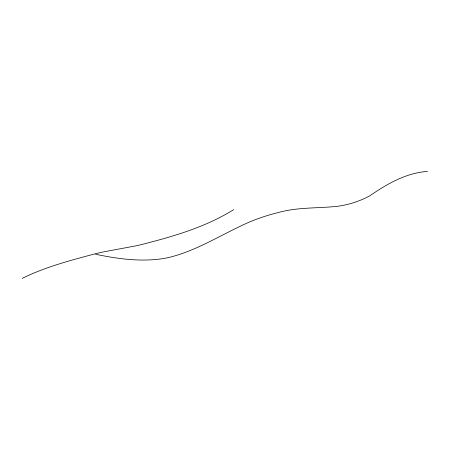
<?xml version="1.0" encoding="UTF-8"?>
<svg xmlns="http://www.w3.org/2000/svg" width="450" height="450" viewBox="0 0 450 450"><rect width="100%" height="100%" fill="white"/><g stroke="black" fill="none" stroke-linecap="round" stroke-linejoin="round"><path stroke-width="0.67" d="M22.5 278.606L22.703 278.117C45.861 266.788 71.212 260.168 96.086 253.569A368.657 311.158 -59.9 0 1 104.546 251.696L134.173 246.184A328.866 282.617 41.2 0 0 141.486 244.586C173.306 236.441 205.583 227.194 233.646 209.644M427.5 171.394C405.872 172.98 387.191 183.893 369.799 195.812A130.056 110.503 68.5 0 1 342.017 205.571A126.788 107.786 68.7 0 1 337.106 206.347C317.616 208.401 297.703 207.129 278.629 212.456A249.491 210.814 -78.6 0 0 262.074 217.26L256.821 219.122A224.623 191.475 -79.8 0 0 249.328 222.092C222.671 233.708 197.955 250.284 169.453 257.327A107.989 101.064 60.2 0 1 161.246 258.868C139.32 261.849 117.084 258.756 95.591 254.256"/></g></svg>
